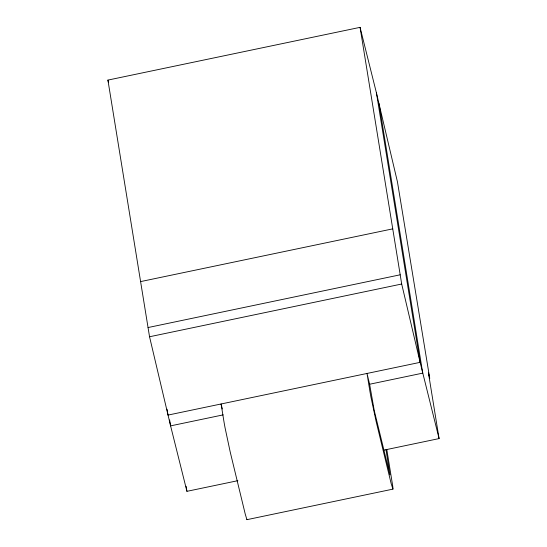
<?xml version="1.0" encoding="UTF-8"?>
<svg xmlns="http://www.w3.org/2000/svg" width="547" height="547" viewBox="0 0 547 547"><rect width="100%" height="100%" fill="white"/><g stroke="black" fill="none" stroke-linecap="round" stroke-linejoin="round"><path stroke-width="0.82" d="M222.301 408.958L221.097 403.98L223.819 420.787A23.788 0.896 78.2 0 0 225.029 427.617L230.212 451.993L245.261 514.159L246.916 519.643L247.073 519.281M247.032 519.65L392.951 489.127L392.944 488.02A23.788 0.896 78.2 0 0 392.349 483.726L386.825 449.689M237.87 480.676L186.937 491.329L170.589 425.874L149.543 336.761L107.916 80.094L360.063 27.35L376.411 92.805L397.457 181.919L429.737 378.326L428.438 372.938L439.084 438.585L383.98 450.113M140.6 281.596L392.746 228.858M148.052 327.544L400.192 274.799M149.543 336.761L401.689 284.016L360.063 27.35M223.19 414.872L170.589 425.874L169.632 419.98M369.3 384.309L422.735 373.129L379.016 103.588M392.951 489.127L391.18 483.644L376.131 421.47L370.948 397.095A23.788 0.896 78.2 0 1 369.738 390.264L367.01 373.457L369.622 384.24L374.21 410.373L389.949 474.851L385.97 449.696M439.084 438.585L420.123 362.346L401.689 284.016M107.916 80.094L108.538 82.576M376.411 92.805L420.123 362.346L167.984 415.091L167.026 409.197M186.117 486.276L186.937 491.329"/></g></svg>
